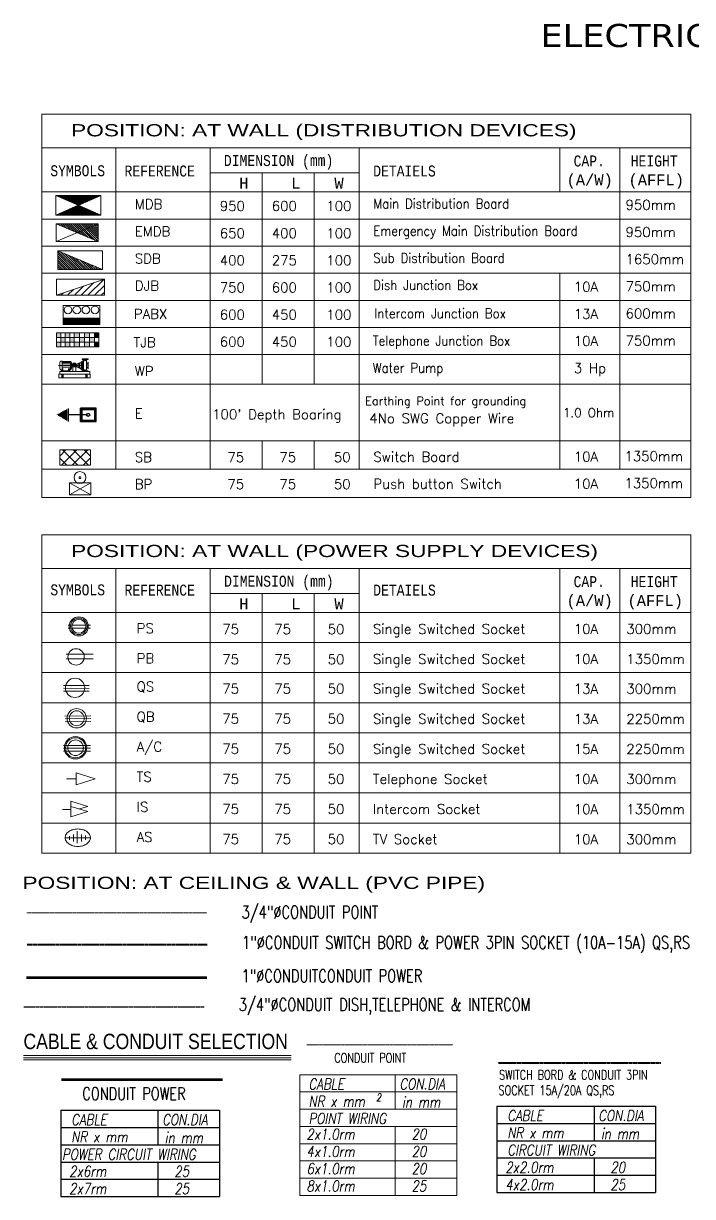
# Model space of a CAD drawing. Header units: inches. Extents: x 12301 to 12887, y -2511 to -2118.
# Drawn here: x 12300.8 to 12516.5, y -2510.6 to -2132.3 of the extents above; entities that cross this region are included whole.
import ezdxf

# ---------------------------------------------------------------- set-up
doc = ezdxf.new("R2010")
doc.units = ezdxf.units.IN
doc.header["$LTSCALE"] = 15
doc.header["$MEASUREMENT"] = 0
for name, pattern in [('BORDER', [1.75, 0.5, -0.25, 0.5, -0.25, 0, -0.25]), ('CENTER', [2, 1.25, -0.25, 0.25, -0.25]), ('CENTER2', [1.125, 0.75, -0.125, 0.125, -0.125]), ('HIDDEN', [0.375, 0.25, -0.125])]:
    doc.linetypes.add(name, pattern=pattern)
doc.layers.get('0').update_dxf_attribs({"lineweight": 13})
for name, color, linetype, lineweight in [('AN-TEXT-LEVEL', 252, 'Continuous', 18), ('CONDUIT', 10, 'HIDDEN', 18), ('E-AC-Socket-15A', 52, 'Continuous', 18), ('E-BP-Bell-Push', 190, 'Continuous', 18), ('E-CKT', 7, 'Continuous', 9), ('E-Con-Point', 204, 'HIDDEN', 20), ('E-Conduit-Power', 150, 'Continuous', 53), ('E-Conduit-QS RS SB', 6, 'CENTER2', 40), ('E-DJB Steel Box', 122, 'Continuous', 18), ('E-fixtur', 2, 'Continuous', 18), ('E-IS-Intercome-Socket', 201, 'Continuous', 18), ('E-Legend', 7, 'Continuous', 20), ('E-MDB', 1, 'Continuous', 15), ('E-PS-Socket-5A', 32, 'Continuous', 18), ('E-QB-Socket-20A', 40, 'Continuous', 18), ('E-QS-Socket-15A', 30, 'Continuous', 18), ('E-SB-Switch-Board', 5, 'Continuous', 18), ('E-Sub-Distrubtion board', 242, 'Continuous', 18), ('E-Tel Dish IC-Conduit', 11, 'BORDER', 30), ('E-Telephone-Socket', 11, 'Continuous', 18), ('E-TJB Steel Box', 14, 'Continuous', 18), ('E-Tv-Socket', 13, 'Continuous', 18), ('E. FITTING3', 56, 'Continuous', 18), ('ELEC-FITTING', 118, 'Continuous', 20)]:
    doc.layers.add(name, color=color, linetype=linetype, lineweight=lineweight)
doc.layers.add('TEXT', color=5, linetype='Continuous')
doc.styles.add('DIM', font='arial.ttf', dxfattribs={"width": 0.8, "height": 5})
doc.styles.add('SIMPLEX', font='simplex.shx', dxfattribs={"width": 0.7})
doc.styles.add('TAHUMA', font='tahoma.ttf')
doc.styles.add('TAVE1', font='ROMANS.shx', dxfattribs={"width": 0.75})
doc.styles.add('TEX', font='monotxt.shx', dxfattribs={"height": 12})
doc.styles.add('TIMES', font='ARIALN.TTF')

# ---------------------------------------------------------------- blocks, each defined once
blk = doc.blocks.new('*X26')
at = {"color": 0}
for p, q in [((10767.22, 16968.55), (10776.15, 16977.47)), ((10768.99, 16968.55), (10779.18, 16978.74)), ((10770.76, 16968.55), (10782.22, 16980.01)), ((10772.53, 16968.55), (10785.26, 16981.29)), ((10774.29, 16968.55), (10788.3, 16982.56)), ((10776.06, 16968.55), (10790.67, 16983.16)), ((10777.83, 16968.55), (10790.67, 16981.39)), ((10779.6, 16968.55), (10790.67, 16979.63)), ((10781.36, 16968.55), (10790.67, 16977.86)), ((10754.85, 16968.55), (10754.87, 16968.57)), ((10756.62, 16968.55), (10757.91, 16969.84)), ((10758.38, 16968.55), (10760.95, 16971.12)), ((10760.15, 16968.55), (10763.99, 16972.39)), ((10761.92, 16968.55), (10767.03, 16973.66)), ((10763.69, 16968.55), (10770.07, 16974.93)), ((10765.46, 16968.55), (10773.11, 16976.2)), ((10783.13, 16968.55), (10790.67, 16976.09)), ((10784.9, 16968.55), (10790.67, 16974.32)), ((10786.67, 16968.55), (10790.67, 16972.55)), ((10788.44, 16968.55), (10790.67, 16970.79)), ((10790.2, 16968.55), (10790.67, 16969.02))]:
    blk.add_line(p, q, dxfattribs=at)
blk = doc.blocks.new('SDB')
for p, q in [((0, -7.5), (17.93, 0)), ((0, -7.5), (0, 0)), ((0, 0), (17.93, 0)), ((17.93, 0), (17.93, -7.5)), ((0, -7.5), (17.93, -7.5))]:
    blk.add_line(p, q)
at = {"xscale": 0.5, "yscale": 0.5, "zscale": 0.5}
blk.add_blockref('*X26', (-5377.41, -8491.77), dxfattribs=at)
blk = doc.blocks.new('SW')
h = blk.add_hatch()
h.set_pattern_fill('ANSI37', color=256, scale=24, style=0)
h.set_pattern_definition([(45, (-59.5238, -1151.0284), (-2.12132, 2.12132), []), (135, (-59.5238, -1151.0284), (-2.12132, -2.12132), [])])
h.paths.add_polyline_path([(-24, -15.52), (-12, -15.52), (-12, -21.52), (-24, -21.52)])
for p, q in [((-24, -15.52), (-12, -15.52)), ((-24, -15.52), (-24, -21.52)), ((-12, -15.52), (-12, -21.52)), ((-24, -21.52), (-12, -21.52))]:
    blk.add_line(p, q)
blk = doc.blocks.new('A$C4DCB0E22')
at = {"layer": 'E-SB-Switch-Board', "xscale": 1.5, "yscale": 1.5, "zscale": 1.5, "rotation": 90.05046403147966}
blk.add_blockref('SW', (-23.29, 35.98), dxfattribs=at)
blk = doc.blocks.new('P')
h = blk.add_hatch()
h.set_pattern_fill('ANSI31', color=256, style=0)
h.set_pattern_definition([(45, (5262.17775, 6617.84506), (-0.0883883476, 0.0883883476), [])])
h.paths.add_polyline_path([(-3.05, -22.93), (9.68, -17.33), (-15.78, -17.33)])
h = blk.add_hatch()
h.set_pattern_fill('ANSI31', color=256, style=0)
h.set_pattern_definition([(315, (5262.17775, -6663.70471), (-0.0883883476, -0.0883883476), [])])
h.paths.add_polyline_path([(-3.05, -22.93), (9.68, -28.53), (-15.78, -28.53)])
for p, q in [((-3.05, -22.93), (-15.78, -17.33)), ((-15.78, -17.33), (9.68, -17.33)), ((-15.78, -28.53), (-15.78, -17.33)), ((-3.05, -22.93), (9.68, -17.33)), ((9.68, -17.33), (9.68, -28.53)), ((-15.78, -28.53), (-3.05, -22.93)), ((-3.05, -22.93), (9.68, -28.53)), ((9.68, -28.53), (-15.78, -28.53))]:
    blk.add_line(p, q)
blk = doc.blocks.new('*X50')
at = {"color": 0}
for p, q in [((10774.3, 16968.5), (10788.3, 16982.6)), ((10776.1, 16968.5), (10790.7, 16983.2)), ((10777.8, 16968.5), (10790.7, 16981.4)), ((10760.2, 16968.5), (10764, 16972.4)), ((10761.9, 16968.5), (10767, 16973.7)), ((10763.7, 16968.5), (10770.1, 16974.9)), ((10765.5, 16968.5), (10773.1, 16976.2)), ((10767.2, 16968.5), (10776.1, 16977.5)), ((10769, 16968.5), (10779.2, 16978.7)), ((10770.8, 16968.5), (10782.2, 16980)), ((10772.5, 16968.5), (10785.3, 16981.3)), ((10779.6, 16968.5), (10790.7, 16979.6)), ((10781.4, 16968.5), (10790.7, 16977.9)), ((10783.1, 16968.5), (10790.7, 16976.1)), ((10784.9, 16968.5), (10790.7, 16974.3)), ((10786.7, 16968.5), (10790.7, 16972.6)), ((10754.8, 16968.5), (10754.9, 16968.6)), ((10756.6, 16968.5), (10757.9, 16969.8)), ((10758.4, 16968.5), (10761, 16971.1)), ((10788.4, 16968.5), (10790.7, 16970.8)), ((10790.2, 16968.5), (10790.7, 16969))]:
    blk.add_line(p, q, dxfattribs=at)
blk = doc.blocks.new('A$C46D62743')
for p, q in [((17, 65), (316, 368)), ((57, 25), (356, 328))]:
    blk.add_line(p, q)
for radius in [183, 158, 133]:
    blk.add_circle((183, 183), radius)
blk = doc.blocks.new('3PIN15A')
for p, q in [((-7.54, -5.07), (6.43, 8.9)), ((-6.06, -6.56), (7.92, 7.41)), ((-4.57, -8.05), (9.41, 5.92))]:
    blk.add_line(p, q)
blk.add_circle((0, 0), 7.37)
blk = doc.blocks.new('A$C44EE3311')
for p, q in [((20, 94), (439, 513)), ((64, 49), (484, 468)), ((109, 5), (529, 424))]:
    blk.add_line(p, q)
for radius in [246, 221, 171]:
    blk.add_circle((246, 246), radius)
blk = doc.blocks.new('A$C12B00F2E')
for p, q in [((660, 136), (223, 271)), ((223, 0), (223, 271)), ((0, 136), (223, 136)), ((660, 136), (223, 0))]:
    blk.add_line(p, q)
blk = doc.blocks.new('E-TV')
at = {"layer": 'E-Tv-Socket'}
for p, q in [((-26.5, 13), (-0.8, 13)), ((-22, 15.2), (-22, 11.3)), ((-18.1, 16.9), (-18.1, 9.6)), ((-14.2, 18.5), (-14.2, 6.3)), ((-9.7, 16.9), (-9.7, 9.6)), ((-5.8, 15.2), (-5.8, 10.7))]:
    blk.add_line(p, q, dxfattribs=at)
for centre, radius, start, end in [((-20.2, 13), 6.31, 149.2053, 180), ((-20.2, 13), 6.31, 180, 210.7947), ((-17, 11.1), 9.96, 124.7991, 149.2053), ((-15, 8.1), 13.6, 106.0599, 124.7991), ((-13.6, 3.5), 18.4, 90, 106.0599), ((-13.6, 3.5), 18.4, 73.9401, 90), ((-12.3, 8.1), 13.6, 55.2009, 73.9401), ((-10.2, 11.1), 9.96, 30.7947, 55.2009), ((-7.1, 13), 6.31, 0, 30.7947), ((-7.1, 13), 6.31, 329.2053, 0), ((-17, 14.8), 9.96, 210.7947, 235.2009), ((-15, 17.8), 13.6, 235.2009, 253.9401), ((-13.6, 22.5), 18.4, 253.9401, 270), ((-13.6, 22.5), 18.4, 270, 286.0599), ((-12.3, 17.8), 13.6, 286.0599, 304.7991), ((-10.2, 14.8), 9.96, 304.7991, 329.2053)]:
    blk.add_arc(centre, radius, start, end, dxfattribs=at)
blk = doc.blocks.new('A$C35A322F8')
for p, q in [((660, 271), (223, 407)), ((223, 0), (223, 407)), ((0, 213), (223, 213)), ((660, 271), (223, 136)), ((660, 136), (223, 0)), ((660, 136), (442, 203))]:
    blk.add_line(p, q)
blk = doc.blocks.new('motor')
at = {"layer": 'ELEC-FITTING', "linetype": 'Continuous', "ltscale": 30}
for p, q in [((25.1, 12.3), (-0.1, 12.3)), ((1.1, 9.5), (1.1, 15.1)), ((3.6, 16.8), (2.2, 16.8)), ((3.6, 7.8), (3.6, 16.8)), ((12, 16.5), (3.6, 16.5)), ((12, 16.3), (3.6, 16.3)), ((12, 15.5), (3.6, 15.5)), ((12, 14), (3.6, 14)), ((12, 8.1), (12, 16.5)), ((13, 9.7), (13, 14.9)), ((13.4, 13.5), (13, 13.5)), ((13.2, 13.1), (13.4, 13.1)), ((14.4, 12.7), (13.2, 12.7)), ((14.1, 14.6), (14.1, 6.2)), ((17.2, 14.6), (14.1, 14.6)), ((17.2, 14.4), (14.1, 14.4)), ((17.2, 13.6), (14.1, 13.6)), ((14.7, 13.1), (14.4, 13.1)), ((14.4, 11.5), (14.4, 13.1)), ((16.5, 13.5), (14.7, 13.5)), ((14.7, 11.1), (14.7, 13.5)), ((15.3, 11.1), (15.3, 13.5)), ((16, 11.1), (16, 13.5)), ((16.5, 11.1), (16.5, 13.5)), ((16.9, 13.1), (16.5, 13.1)), ((16.9, 11.5), (16.9, 13.1)), ((18, 12.7), (16.9, 12.7)), ((17.2, 14.6), (17.2, 6.2)), ((18.4, 13.5), (18, 13.5)), ((18, 11), (18, 13.5)), ((23.7, 16.4), (20.8, 14.7)), ((22.9, 15), (21.4, 14.7)), ((29.7, 19), (23.6, 19)), ((23.6, 18.4), (23.6, 19)), ((29.7, 18.4), (23.6, 18.4)), ((25.1, 16.4), (24.3, 16.4)), ((24.5, 18.1), (24.5, 18.4)), ((28.8, 18.1), (24.5, 18.1)), ((25.1, 6.8), (25.1, 18.1)), ((28.2, 6.8), (28.2, 18.1)), ((29.3, 14.1), (28.2, 14.1)), ((28.8, 18.1), (28.8, 18.4)), ((29.3, 8.9), (29.3, 15.7)), ((29.9, 15.7), (29.3, 15.7)), ((29.7, 19), (29.7, 18.4)), ((29.9, 8.9), (29.9, 15.7)), ((0, 0), (0, 3.7)), ((31.6, 3.7), (0, 3.7)), ((31.6, 0), (0, 0)), ((1.2, 3.7), (1.2, 6.2)), ((31.3, 6.2), (1.2, 6.2)), ((3.6, 7.8), (2.2, 7.8)), ((4.9, 3.1), (2.5, 3.1)), ((4.7, 3.1), (2.7, 2.7)), ((4.7, 2.7), (2.7, 2.3)), ((4.7, 2.7), (2.7, 2.7)), ((4.7, 2.3), (2.7, 1.9)), ((4.7, 2.3), (2.7, 2.3)), ((4.7, 1.9), (2.7, 1.5)), ((4.7, 1.9), (2.7, 1.9)), ((4.7, 1.5), (2.7, 1.2)), ((4.7, 1.5), (2.7, 1.5)), ((4.7, 1.2), (2.7, 0.8)), ((4.7, 1.2), (2.7, 1.2)), ((4.7, 0.8), (2.7, 0.4)), ((4.7, 0.8), (2.7, 0.8)), ((4.7, 0.4), (2.7, 0)), ((4.7, 0.4), (2.7, 0.4)), ((2.8, 6.2), (2.8, 6.9)), ((11.2, 6.9), (2.8, 6.9)), ((3.1, 1.8), (3.1, 1.8)), ((12, 10.6), (3.6, 10.6)), ((4, 9.1), (3.6, 9.1)), ((4, 8.3), (3.6, 8.3)), ((4, 8.1), (3.6, 8.1)), ((4, 9.4), (4, 6.9)), ((9.9, 9.4), (9.9, 6.9)), ((12, 9.1), (9.9, 9.1)), ((12, 8.3), (9.9, 8.3)), ((12, 8.1), (9.9, 8.1)), ((11.2, 6.2), (11.2, 6.9)), ((13.4, 11.1), (13, 11.1)), ((14.4, 11.9), (13.2, 11.9)), ((13.2, 11.5), (13.4, 11.5)), ((14.7, 11.5), (14.4, 11.5)), ((16.5, 11.1), (14.7, 11.1)), ((16.9, 11.5), (16.5, 11.5)), ((18, 11.9), (16.9, 11.9)), ((18.4, 11), (18, 11)), ((23.7, 8.1), (20.8, 9.9)), ((22.9, 9.6), (21.4, 9.9)), ((30.1, 6.8), (23, 6.8)), ((23, 6.8), (23, 6.2)), ((24.2, 6.8), (25.1, 7.7)), ((25.1, 8.1), (24.3, 8.1)), ((28.2, 7.7), (25.1, 7.7)), ((26.7, 7.2), (26.7, 7.7)), ((26.7, 3.1), (26.7, 3.7)), ((26.7, 3.7), (29.2, 3.7)), ((29.2, 3.1), (26.7, 3.1)), ((28.9, 3.1), (27, 2.7)), ((28.9, 2.7), (27, 2.7)), ((28.9, 2.7), (27, 2.3)), ((28.9, 2.3), (27, 2.3)), ((28.9, 2.3), (27, 1.9)), ((28.9, 1.9), (27, 1.9)), ((28.9, 1.9), (27, 1.5)), ((28.9, 1.5), (27, 1.5)), ((28.9, 1.5), (27, 1.2)), ((28.9, 1.2), (27, 1.2)), ((28.9, 1.2), (27, 0.8)), ((28.9, 0.8), (27, 0.8)), ((28.9, 0.8), (27, 0.4)), ((28.9, 0.4), (27, 0.4)), ((28.9, 0.4), (27, 0)), ((27.3, 1.8), (27.3, 1.8)), ((29.3, 10.5), (28.2, 10.5)), ((29.1, 6.8), (28.2, 7.7)), ((29.2, 3.7), (29.2, 3.1)), ((29.9, 8.9), (29.3, 8.9)), ((30.1, 6.2), (30.1, 6.8)), ((31.3, 3.7), (31.3, 6.2)), ((31.6, 0), (31.6, 3.7))]:
    blk.add_line(p, q, dxfattribs=at)
for points in [[(13.2, 11.5), (13.2, 13.1)], [(13.4, 11.1), (13.4, 13.5)], [(21.4, 9.9), (21.4, 14.7)], [(22.9, 9.6), (22.9, 15)], [(2.5, 3.1), (2.5, 3.7), (4.9, 3.7), (4.9, 3.1)]]:
    blk.add_lwpolyline(points, dxfattribs=at)
for points in [[(18.4, 11), (18.4, 13.5, -0.414214), (18.5, 13.6), (20.2, 14.7), (20.2, 9.9), (18.5, 10.9, -0.414214)], [(20.8, 9.8), (20.8, 14.8, 0.414214), (20.7, 14.9), (20.5, 14.9), (20.5, 9.7), (20.7, 9.7, 0.414214)], [(23.7, 8.1), (23.7, 16.5, -0.414214), (23.8, 16.6), (23.9, 16.6), (23.9, 7.9), (23.8, 7.9, -0.414214)], [(24.3, 7.8), (24.3, 16.7, 0.414214), (24.1, 16.8), (24, 16.8, 0.414214), (23.9, 16.7), (23.9, 7.8, 0.414214), (24, 7.7), (24.1, 7.7, 0.414214)]]:
    blk.add_lwpolyline(points, format="xyb", close=True, dxfattribs=at)
for centre, radius, start, end in [((2.9, 15.1), 1.78, 114.5294, 180), ((11.2, 14.9), 1.78, 0, 65.4071), ((26.7, 15.1), 2.22, 46.174, 133.826), ((2.9, 9.5), 1.78, 180, 245.4706), ((11.2, 9.7), 1.78, 294.5929, 0), ((26.7, 9.9), 2.22, 226.174, 313.826)]:
    blk.add_arc(centre, radius, start, end, dxfattribs=at)
blk = doc.blocks.new('A$C19202BDE')
for p, q in [((0, 89), (419, 509)), ((45, 45), (464, 464)), ((89, 0), (509, 419))]:
    blk.add_line(p, q)
for radius in [221, 171]:
    blk.add_circle((226, 242), radius)

msp = doc.modelspace()

# ---------------------------------------------------------------- hatches: boundary and pattern name
at = {"layer": 'CONDUIT', "linetype": 'ByBlock', "lineweight": 25}
h = msp.add_hatch(dxfattribs=at)
h.set_pattern_fill('BRICK', color=256, scale=0.4225, angle=-90, style=0)
h.set_pattern_definition([(270, (13140.05347, 1223.66912), (0.105625, -3e-17), []), (360, (13140.05347, 1223.66912), (8e-17, 0.21125), [0.105625, -0.105625]), (360, (13140.05347, 1223.5635), (8e-17, 0.21125), [-0.105625, 0.105625])])
h.paths.add_polyline_path([(12324.24, -2260.68), (12324.24, -2256.41), (12319.11, -2256.41), (12319.11, -2258.49), (12319.55, -2258.49), (12319.55, -2256.85), (12323.8, -2256.85), (12323.8, -2260.24), (12319.55, -2260.24), (12319.55, -2258.49), (12319.11, -2258.49), (12319.11, -2260.68)])
at = {"layer": 'E-TJB Steel Box'}
h = msp.add_hatch(color=256, dxfattribs=at)
h.paths.add_polyline_path([(12312.78, -2232.05), (12311.39, -2232.05), (12311.39, -2233.55), (12312.78, -2233.55)])
h.paths.add_polyline_path([(12315.68, -2232.05), (12314.26, -2232.05), (12314.26, -2233.56), (12315.68, -2233.56)])
h.paths.add_polyline_path([(12318.82, -2232.05), (12317.13, -2232.05), (12317.13, -2233.56), (12318.82, -2233.57)])
h.paths.add_polyline_path([(12322.09, -2232.05), (12320.46, -2232.05), (12320.46, -2233.57), (12322.09, -2233.57)])
h = msp.add_hatch(color=256, dxfattribs=at)
h.paths.add_polyline_path([(12312.78, -2235.06), (12311.39, -2235.06), (12311.39, -2236.63), (12312.78, -2236.63)])
h.paths.add_polyline_path([(12315.68, -2235.07), (12314.26, -2235.07), (12314.26, -2236.63), (12315.68, -2236.63)])
h.paths.add_polyline_path([(12318.82, -2235.08), (12317.13, -2235.07), (12317.13, -2236.63), (12318.82, -2236.63)])
h.paths.add_polyline_path([(12322.09, -2235.08), (12320.46, -2235.08), (12320.46, -2236.63), (12322.09, -2236.63)])
h = msp.add_hatch(color=256, dxfattribs=at)
h.paths.add_polyline_path([(12323.64, -2233.58), (12322.09, -2233.57), (12322.09, -2235.08), (12323.64, -2235.09)])
h.paths.add_polyline_path([(12320.46, -2233.57), (12318.82, -2233.57), (12318.82, -2235.08), (12320.46, -2235.08)])
h.paths.add_polyline_path([(12315.68, -2235.07), (12317.13, -2235.07), (12317.13, -2233.56), (12315.68, -2233.56)])
h.paths.add_polyline_path([(12312.78, -2235.06), (12314.26, -2235.07), (12314.26, -2233.56), (12312.78, -2233.55)])
h = msp.add_hatch(color=256, dxfattribs=at)
h.paths.add_polyline_path([(12323.64, -2233.58), (12325.03, -2233.58), (12325.03, -2232.05), (12323.64, -2232.05)])
h.paths.add_polyline_path([(12323.64, -2236.63), (12325.03, -2236.63), (12325.03, -2235.09), (12323.64, -2235.09)])

# ---------------------------------------------------------------- linework, layer by layer
at = {"layer": 'AN-TEXT-LEVEL'}
for p, q in [((12315.57, -2284.31), (12315.57, -2283.13)), ((12320.01, -2284.31), (12320.67, -2284.31))]:
    msp.add_line(p, q, dxfattribs=at)
at = {"layer": 'CONDUIT', "linetype": 'ByBlock', "lineweight": 25}
for p, q in [((12312.51, -2257.96), (12312.51, -2259.07)), ((12312.94, -2257.72), (12312.93, -2259.33)), ((12313.36, -2257.49), (12313.35, -2259.59)), ((12313.78, -2257.25), (12313.78, -2259.85)), ((12314.2, -2257.01), (12314.2, -2260.1)), ((12314.63, -2256.78), (12314.62, -2260.36)), ((12315.14, -2256.49), (12315.14, -2260.67)), ((12311.67, -2258.43), (12311.67, -2258.56)), ((12312.09, -2258.19), (12312.09, -2258.82)), ((12321.07, -2258.49), (12315.14, -2258.49))]:
    msp.add_line(p, q, dxfattribs=at)
for points in [[(12324.24, -2256.41), (12319.11, -2256.41), (12319.11, -2260.68), (12324.24, -2260.68)], [(12323.8, -2256.85), (12319.55, -2256.85), (12319.55, -2260.24), (12323.8, -2260.24)]]:
    msp.add_lwpolyline(points, close=True, dxfattribs=at)
msp.add_circle((12321.63, -2258.52), 0.509, dxfattribs=at)
at = {"layer": 'E-BP-Bell-Push', "color": 200}
for p, q in [((12322.5, -2280.46), (12315.57, -2284.31)), ((12322.5, -2280.46), (12315.57, -2280.47)), ((12315.57, -2280.47), (12322.5, -2284.31)), ((12315.57, -2280.47), (12315.57, -2284.31)), ((12322.5, -2284.31), (12322.5, -2280.46)), ((12315.57, -2284.31), (12322.5, -2284.31))]:
    msp.add_line(p, q, dxfattribs=at)
msp.add_circle((12318.99, -2278.75), 1.92, dxfattribs=at)
for start, end in [(0.0177, 180.0177), (180.0177, 0.0177)]:
    msp.add_arc((12318.98, -2278.78), 0.288, start, end, dxfattribs=at)
at = {"layer": 'E-Con-Point', "ltscale": 0.005}
for p, q in [((12301.82, -2419.12), (12359.95, -2419.12)), ((12392.13, -2461.67), (12439.23, -2461.7))]:
    msp.add_line(p, q, dxfattribs=at)
at = {"layer": 'E-Con-Point', "linetype": 'ByBlock'}
for p, q in [((12389.86, -2471.28), (12440.47, -2471.28)), ((12389.86, -2471.28), (12389.86, -2510.22)), ((12420.63, -2471.28), (12420.63, -2482.41)), ((12440.47, -2471.28), (12440.47, -2510.22)), ((12389.86, -2476.84), (12440.47, -2476.84)), ((12389.86, -2482.41), (12440.47, -2482.41)), ((12389.86, -2487.97), (12440.47, -2487.97)), ((12420.63, -2487.97), (12420.63, -2510.22)), ((12389.86, -2493.53), (12440.47, -2493.53)), ((12389.86, -2499.1), (12440.47, -2499.1)), ((12389.86, -2504.66), (12440.47, -2504.66)), ((12389.86, -2510.22), (12440.47, -2510.22))]:
    msp.add_line(p, q, dxfattribs=at)
at = {"layer": 'E-Conduit-Power', "ltscale": 0.0001}
for p, q in [((12301.78, -2439.97), (12359.9, -2439.97)), ((12313.02, -2472.79), (12364.92, -2472.79))]:
    msp.add_line(p, q, dxfattribs=at)
at = {"layer": 'E-Conduit-Power', "linetype": 'ByBlock', "lineweight": -2}
for p, q in [((12312.77, -2482.75), (12363.98, -2482.75)), ((12312.77, -2482.75), (12312.77, -2510.57)), ((12344.14, -2482.75), (12344.14, -2493.88)), ((12363.98, -2482.75), (12363.98, -2499.44)), ((12312.77, -2488.31), (12363.98, -2488.31)), ((12312.77, -2493.88), (12363.98, -2493.88)), ((12312.77, -2499.44), (12363.98, -2499.44)), ((12344.14, -2499.44), (12344.14, -2510.57)), ((12363.98, -2499.44), (12363.98, -2510.57)), ((12312.77, -2505), (12363.98, -2505)), ((12312.77, -2510.57), (12363.98, -2510.57))]:
    msp.add_line(p, q, dxfattribs=at)
at = {"layer": 'E-Conduit-QS RS SB', "ltscale": 0.005}
for p, q in [((12301.94, -2429.31), (12360.07, -2429.31)), ((12453.78, -2467.41), (12506.33, -2467.41))]:
    msp.add_line(p, q, dxfattribs=at)
at = {"layer": 'E-Conduit-QS RS SB', "linetype": 'ByBlock', "lineweight": -2}
for p, q in [((12453.36, -2481.45), (12504.57, -2481.45)), ((12453.36, -2481.45), (12453.36, -2509.27)), ((12453.36, -2481.45), (12504.57, -2481.45)), ((12453.36, -2481.45), (12453.36, -2509.27)), ((12484.73, -2481.45), (12484.73, -2492.58)), ((12484.73, -2481.45), (12484.73, -2492.58)), ((12504.57, -2481.45), (12504.57, -2498.14)), ((12504.57, -2481.45), (12504.57, -2498.14)), ((12453.36, -2487.01), (12504.57, -2487.01)), ((12453.36, -2487.01), (12504.57, -2487.01)), ((12453.36, -2492.58), (12504.57, -2492.58)), ((12453.36, -2492.58), (12504.57, -2492.58)), ((12453.36, -2498.14), (12504.57, -2498.14)), ((12453.36, -2498.14), (12504.57, -2498.14)), ((12484.73, -2498.14), (12484.73, -2509.27)), ((12484.73, -2498.14), (12484.73, -2509.27)), ((12504.57, -2498.14), (12504.57, -2509.27)), ((12504.57, -2498.14), (12504.57, -2509.27)), ((12453.36, -2503.7), (12504.57, -2503.7)), ((12453.36, -2503.7), (12504.57, -2503.7)), ((12453.36, -2509.27), (12504.57, -2509.27)), ((12453.36, -2509.27), (12504.57, -2509.27))]:
    msp.add_line(p, q, dxfattribs=at)
at = {"layer": 'E-DJB Steel Box'}
for p, q in [((12311.42, -2214.8), (12311.43, -2220)), ((12326.87, -2214.8), (12311.42, -2214.8)), ((12311.43, -2220), (12326.87, -2214.8)), ((12323.38, -2215.97), (12319.36, -2219.99)), ((12326.65, -2214.87), (12321.53, -2219.99)), ((12326.87, -2219.99), (12326.87, -2214.8)), ((12311.43, -2220), (12326.87, -2219.99)), ((12313.58, -2219.27), (12312.85, -2220)), ((12316.85, -2218.17), (12315.02, -2220)), ((12320.11, -2217.07), (12317.19, -2220)), ((12326.87, -2216.82), (12323.7, -2219.99)), ((12326.87, -2218.99), (12325.87, -2219.99))]:
    msp.add_line(p, q, dxfattribs=at)
at = {"layer": 'E-fixtur', "color": 1}
for p, q in [((12306.74, -2161.62), (12515.97, -2161.62)), ((12306.74, -2161.62), (12306.74, -2285.14)), ((12515.97, -2285.14), (12515.97, -2161.62)), ((12306.74, -2285.14), (12515.97, -2285.14)), ((12306.74, -2297.26), (12306.74, -2399.85)), ((12306.74, -2297.26), (12515.97, -2297.26)), ((12515.97, -2399.85), (12515.97, -2297.26)), ((12306.74, -2399.85), (12515.97, -2399.85))]:
    msp.add_line(p, q, dxfattribs=at)
at = {"layer": 'E-fixtur', "color": 36}
for p, q in [((12306.74, -2172.49), (12515.97, -2172.49)), ((12330.58, -2276.02), (12330.58, -2172.49)), ((12360.98, -2276.02), (12360.98, -2172.49)), ((12409, -2276.02), (12409, -2172.49)), ((12473.71, -2186.6), (12473.71, -2172.49)), ((12493.03, -2276.02), (12493.03, -2172.49)), ((12360.98, -2180.5), (12409, -2180.5)), ((12377.74, -2180.5), (12377.74, -2248.64)), ((12394.5, -2180.5), (12394.5, -2248.64)), ((12306.74, -2186.6), (12515.97, -2186.6)), ((12306.74, -2195.4), (12515.97, -2195.4)), ((12306.74, -2204.14), (12515.97, -2204.14)), ((12306.74, -2212.89), (12515.97, -2212.89)), ((12473.71, -2276.02), (12473.71, -2212.89)), ((12306.74, -2221.64), (12515.97, -2221.64)), ((12306.74, -2230.38), (12515.97, -2230.38)), ((12306.74, -2239.13), (12515.97, -2239.13)), ((12306.74, -2248.64), (12515.97, -2248.64)), ((12306.74, -2266.89), (12515.97, -2266.89)), ((12377.74, -2266.89), (12377.74, -2276.02)), ((12394.5, -2267.08), (12394.5, -2276.02)), ((12306.74, -2276.02), (12515.97, -2276.02)), ((12306.74, -2308.12), (12515.97, -2308.12)), ((12330.58, -2399.85), (12330.58, -2308.12)), ((12360.98, -2399.85), (12360.98, -2308.12)), ((12409, -2399.85), (12409, -2308.12)), ((12473.71, -2399.85), (12473.71, -2308.12)), ((12493.03, -2399.85), (12493.03, -2308.12)), ((12360.98, -2316.13), (12409, -2316.13)), ((12377.74, -2316.13), (12377.74, -2399.85)), ((12394.5, -2316.13), (12394.5, -2399.85)), ((12306.74, -2322.23), (12515.97, -2322.23)), ((12306.74, -2331.94), (12515.97, -2331.94)), ((12306.74, -2341.64), (12515.97, -2341.64)), ((12306.74, -2351.34), (12515.97, -2351.34)), ((12306.74, -2361.04), (12515.97, -2361.04)), ((12306.74, -2370.75), (12515.97, -2370.75)), ((12306.74, -2380.45), (12515.97, -2380.45)), ((12306.74, -2390.15), (12515.97, -2390.15))]:
    msp.add_line(p, q, dxfattribs=at)
at = {"layer": 'E-Legend', "color": 3, "ltscale": 2}
for p, q in [((12300.77, -2465.11), (12387.04, -2465.11)), ((12300.77, -2465.81), (12387.04, -2465.81)), ((12300.77, -2466.51), (12387.04, -2466.51))]:
    msp.add_line(p, q, dxfattribs=at)
at = {"layer": 'E-SB-Switch-Board'}
for p, q in [((12314.53, -2335.71), (12323.25, -2335.71)), ((12314.54, -2337.22), (12323.25, -2337.23))]:
    msp.add_line(p, q, dxfattribs=at)
at = {"layer": 'E-SB-Switch-Board', "extrusion": (0, 0, -1)}
msp.add_ellipse((12317.74, -2336.58), major_axis=(-1.87, -1.87), ratio=1, start_param=3.13784, end_param=9.421025, dxfattribs=at)
at = {"layer": 'E-Sub-Distrubtion board', "color": 3}
for p, q in [((12311.31, -2196.99), (12324.82, -2202.64)), ((12311.31, -2196.99), (12311.31, -2202.64)), ((12311.31, -2196.99), (12324.82, -2196.99)), ((12311.31, -2202.64), (12324.82, -2196.99)), ((12324.82, -2196.99), (12324.82, -2202.64)), ((12311.31, -2202.64), (12324.82, -2202.64))]:
    msp.add_line(p, q, dxfattribs=at)
at = {"layer": 'E-Tel Dish IC-Conduit', "ltscale": 0.002}
msp.add_line((12300.89, -2449.41), (12359.01, -2449.41), dxfattribs=at)
at = {"layer": 'E-TJB Steel Box'}
for p, q in [((12311.39, -2232.05), (12311.39, -2236.63)), ((12325.03, -2232.05), (12311.39, -2232.05)), ((12311.39, -2233.55), (12325.03, -2233.58)), ((12311.39, -2235.06), (12325.03, -2235.09)), ((12312.78, -2232.05), (12312.78, -2236.63)), ((12314.26, -2232.05), (12314.26, -2236.63)), ((12315.68, -2232.05), (12315.68, -2236.69)), ((12317.13, -2232.05), (12317.13, -2236.66)), ((12318.82, -2232.05), (12318.82, -2236.63)), ((12320.46, -2232.05), (12320.46, -2236.66)), ((12322.09, -2232.05), (12322.09, -2236.66)), ((12323.64, -2232.05), (12323.64, -2236.63)), ((12325.03, -2236.63), (12325.03, -2232.05)), ((12311.39, -2236.63), (12325.03, -2236.63))]:
    msp.add_line(p, q, dxfattribs=at)
at = {"layer": 'E. FITTING3', "ltscale": 0.5}
for p, q in [((12325.43, -2227.33), (12313.52, -2227.33)), ((12325.43, -2227.58), (12313.52, -2227.58)), ((12325.43, -2227.81), (12313.52, -2227.81)), ((12325.43, -2228.07), (12313.52, -2228.07)), ((12325.43, -2228.27), (12313.52, -2228.27)), ((12325.43, -2228.53), (12313.52, -2228.53)), ((12325.43, -2228.78), (12313.52, -2228.78)), ((12325.43, -2229.08), (12313.52, -2229.08))]:
    msp.add_line(p, q, dxfattribs=at)
msp.add_lwpolyline([(12325.43, -2223.29), (12325.43, -2229.37), (12313.52, -2229.37), (12313.52, -2223.29)], close=True, dxfattribs=at)
for centre in [(12315.13, -2224.7), (12317.98, -2224.7), (12320.89, -2224.7), (12323.84, -2224.7)]:
    msp.add_circle(centre, 1.24, dxfattribs=at)

# ---------------------------------------------------------------- block references
at = {"layer": 'E-AC-Socket-15A', "xscale": 0.01466945520605271, "yscale": 0.01466945522224705, "zscale": 0.0146694552196272, "rotation": 314.9156490890725}
msp.add_blockref('A$C44EE3311', (12312.47, -2365.86), dxfattribs=at)
at = {"layer": 'E-IS-Intercome-Socket', "xscale": -0.0123826809322054, "yscale": 0.0123826809331149, "zscale": 0.01238268093767518, "rotation": 180}
msp.add_blockref('A$C35A322F8', (12313.32, -2383.1), dxfattribs=at)
at = {"layer": 'E-MDB', "xscale": 0.5697957520278578, "yscale": 0.5697957520342243, "zscale": 0.5697957520278578}
msp.add_blockref('P', (12320.17, -2177.91), dxfattribs=at)
at = {"layer": 'E-PS-Socket-5A', "xscale": -0.01682646401693972, "yscale": 0.01682646401513921, "zscale": 0.01682646401458231, "rotation": 225.384965370892}
msp.add_blockref('A$C46D62743', (12314.25, -2326.77), dxfattribs=at)
at = {"layer": 'E-QB-Socket-20A', "xscale": 0.01409561214391467, "yscale": 0.01409561217587907, "zscale": 0.01409561217528873, "rotation": 315.6897401540111}
msp.add_blockref('A$C19202BDE', (12313.27, -2356.59), dxfattribs=at)
at = {"layer": 'E-QS-Socket-15A', "xscale": 0.4220898829478396, "yscale": 0.422089882945329, "zscale": 0.4220898829428227, "rotation": 314.7849704464856}
msp.add_blockref('3PIN15A', (12317.4, -2346.56), dxfattribs=at)
at = {"layer": 'E-SB-Switch-Board', "xscale": -0.5506447733314417, "yscale": 0.5506447733314417, "zscale": 0.5506447733282025, "rotation": 90}
msp.add_blockref('A$C4DCB0E22', (12322.4, -2269.83), dxfattribs=at)
at = {"layer": 'E-Sub-Distrubtion board', "color": 3, "xscale": -0.3768515974536502, "yscale": 0.3768515974570619, "zscale": 0.3768515974565281, "rotation": 179.9983769500013}
msp.add_blockref('*X50', (8258.52, 4197.75), dxfattribs=at)
at = {"layer": 'E-Sub-Distrubtion board', "xscale": -0.7984329450082441, "yscale": 0.7984329450064251, "zscale": 0.7984329450061678}
msp.add_blockref('SDB', (12326.2, -2205.67), dxfattribs=at)
at = {"layer": 'E-Telephone-Socket', "xscale": -0.01413749999483116, "yscale": 0.01413750000028813, "zscale": 0.0141375, "rotation": 180}
msp.add_blockref('A$C12B00F2E', (12314.6, -2373.95), dxfattribs=at)
at = {"layer": 'E-Tv-Socket', "xscale": -0.3167716584684968, "yscale": 0.3167716584684968, "zscale": 0.3167716584659913, "rotation": 180}
msp.add_blockref('E-TV', (12322.6, -2390.76), dxfattribs=at)
at = {"layer": 'TEXT', "ltscale": 2, "xscale": 0.3188147672954074, "yscale": 0.3188147672954074, "zscale": 0.3188147672954074}
msp.add_blockref('motor', (12312.15, -2246.57), dxfattribs=at)

# ---------------------------------------------------------------- texts
at = {"layer": 'E-CKT', "color": 5, "style": 'TAHUMA', "width": 1.286268}
msp.add_text('ELECTRICAL, TELEPHONE & TV SYSTEM', height=7.4621, dxfattribs=at).set_placement((12467.46, -2139.95))
at = {"layer": 'E-Con-Point', "style": 'TAVE1', "width": 0.75}
for s, height, p in [('3/4"%%CCONDUIT POINT', 4.0921, (12371.08, -2420.92)), ('CONDUIT POINT', 3.0462, (12400.99, -2467.34))]:
    msp.add_text(s, height=height, dxfattribs=at).set_placement(p)
at = {"layer": 'E-Con-Point', "linetype": 'ByBlock', "style": 'TAVE1', "oblique": 10, "width": 0.8}
for s, height, p in [('CABLE', 3.493, (12392.67, -2476.04)), ('CON.DIA', 3.493, (12421.99, -2476.04)), ('NR x mm', 3.493, (12392.67, -2481.61)), ('2', 2.43, (12414.45, -2479.82)), ('in mm ', 3.493, (12422.84, -2481.86)), ('POINT WIRING', 3.4931, (12392.67, -2487.17)), ('2x1.0rm', 3.493, (12392.02, -2492.22)), ('20', 3.493, (12425.89, -2492.22)), ('4x1.0rm', 3.493, (12392.02, -2497.79)), ('20', 3.493, (12425.89, -2497.79)), ('6x1.0rm', 3.493, (12392.02, -2503.35)), ('20', 3.493, (12425.89, -2503.35)), ('8x1.0rm', 3.493, (12392.02, -2508.91)), ('25', 3.493, (12425.89, -2508.91))]:
    msp.add_text(s, height=height, dxfattribs=at).set_placement(p)
at = {"layer": 'E-Conduit-Power', "linetype": 'CENTER', "lineweight": -2, "style": 'TAVE1', "width": 0.75}
for s, height, p in [('1"%%CCONDUITCONDUIT POWER', 4.0921, (12371.08, -2441.47)), ('CONDUIT POWER', 4.0616, (12319.74, -2479.44))]:
    msp.add_text(s, height=height, dxfattribs=at).set_placement(p)
at = {"layer": 'E-Conduit-Power', "linetype": 'ByBlock', "lineweight": -2, "style": 'TAVE1', "oblique": 10, "width": 0.8}
for s, height, p in [('CABLE', 3.493, (12316.17, -2487.52)), ('CON.DIA', 3.493, (12345.5, -2487.52)), ('NR x mm', 3.493, (12316.17, -2493.08)), ('in mm ', 3.493, (12346.34, -2493.33)), ('POWER CIRCUIT WIRING', 3.4931, (12313.19, -2498.7)), ('2x6rm', 3.493, (12315.52, -2504.21)), ('25', 3.493, (12349.4, -2504.21)), ('2x7rm', 3.493, (12315.52, -2509.78)), ('25', 3.493, (12349.4, -2509.78))]:
    msp.add_text(s, height=height, dxfattribs=at).set_placement(p)
at = {"layer": 'E-Conduit-QS RS SB', "lineweight": 18, "style": 'TAVE1', "width": 0.75}
msp.add_text('1"%%CCONDUIT SWITCH BORD & POWER 3PIN SOCKET (10A-15A) QS,RS', height=4.0921, dxfattribs=at).set_placement((12371.24, -2430.71))
at = {"layer": 'E-Conduit-QS RS SB', "lineweight": -2, "style": 'TAVE1', "width": 0.75}
for s, p in [('SWITCH BORD & CONDUIT 3PIN ', (12454.12, -2472.83)), ('SOCKET 15A/20A QS,RS', (12453.91, -2477.85))]:
    msp.add_text(s, height=3.0462, dxfattribs=at).set_placement(p)
at = {"layer": 'E-Conduit-QS RS SB', "linetype": 'ByBlock', "lineweight": -2, "style": 'TAVE1', "oblique": 10, "width": 0.8}
for s, height, p in [('CABLE', 3.493, (12456.77, -2486.21)), ('CABLE', 3.493, (12456.77, -2486.21)), ('CON.DIA', 3.493, (12486.09, -2486.21)), ('CON.DIA', 3.493, (12486.09, -2486.21)), ('NR x mm', 3.493, (12456.77, -2491.78)), ('NR x mm', 3.493, (12456.77, -2491.78)), ('in mm ', 3.493, (12486.94, -2492.03)), ('in mm ', 3.493, (12486.94, -2492.03)), ('CIRCUIT WIRING', 3.4931, (12456.77, -2497.34)), ('CIRCUIT WIRING', 3.4931, (12456.77, -2497.34)), ('2x2.0rm', 3.493, (12456.12, -2502.91)), ('20', 3.493, (12489.99, -2502.91)), ('20', 3.493, (12489.99, -2502.91)), ('4x2.0rm', 3.493, (12456.12, -2508.47)), ('25', 3.493, (12489.99, -2508.47)), ('25', 3.493, (12489.99, -2508.47))]:
    msp.add_text(s, height=height, dxfattribs=at).set_placement(p)
at = {"layer": 'E-fixtur', "color": 7}
for s, height, style, width, p in [('POSITION: AT WALL (DISTRIBUTION DEVICES)', 3.9361, 'DIM', 1.330194, (12316.12, -2168.75)), ('Main Distribution Board', 3.1489, 'SIMPLEX', 0.881614, (12413.57, -2192)), ('Emergency Main Distribution Board', 3.1489, 'SIMPLEX', 0.881614, (12413.57, -2200.79)), ('Sub Distribution Board', 3.1489, 'SIMPLEX', 0.881614, (12413.57, -2209.54)), ('Dish Junction Box', 3.1489, 'SIMPLEX', 0.881614, (12413.57, -2218.28)), ('Intercom Junction Box', 3.1489, 'SIMPLEX', 0.881614, (12413.94, -2227.38)), ('Telephone Junction Box', 3.1489, 'SIMPLEX', 0.881614, (12413.38, -2236.23)), ('Water Pump', 3.149, 'SIMPLEX', 0.881614, (12413.38, -2244.98)), ('POSITION: AT WALL (POWER SUPPLY DEVICES)', 3.9361, 'DIM', 1.330194, (12316.12, -2304.39)), ('POSITION: AT CEILING & WALL (PVC PIPE)', 3.9361, 'DIM', 1.330194, (12300.45, -2411.39))]:
    msp.add_text(s, height=height, dxfattribs=dict(at, style=style, width=width)).set_placement(p)
at = {"layer": 'E-fixtur', "color": 7, "ltscale": 10, "style": 'TEX'}
for s, height, width, p in [('DIMENSION (mm)', 3.5425, 0.822133, (12365.39, -2178.32)), ('SYMBOLS', 3.542, 0.822133, (12309.44, -2181.61)), ('REFERENCE', 3.542, 0.822133, (12333.36, -2181.69)), ('DETAIELS', 3.542, 0.822133, (12413.54, -2181.69)), ('CAP.', 3.542, 0.822133, (12478.14, -2178.46)), ('HEIGHT', 3.542, 0.822133, (12496.56, -2178.46)), ('H', 3.54, 0.972583, (12370.32, -2185.62)), ('L', 3.54, 0.972583, (12387.11, -2185.62)), ('W', 3.54, 0.972583, (12401.02, -2185.62)), ('(A/W)', 3.542, 0.972583, (12475.87, -2184.55)), ('(AFFL)', 3.542, 0.972583, (12495.84, -2184.55)), ('DIMENSION (mm)', 3.5425, 0.822133, (12365.46, -2313.96)), ('CAP.', 3.542, 0.822133, (12478.14, -2314.09)), ('HEIGHT', 3.542, 0.822133, (12496.56, -2314.09)), ('SYMBOLS', 3.542, 0.822133, (12309.44, -2316.74)), ('REFERENCE', 3.542, 0.822133, (12333.36, -2316.82)), ('DETAIELS', 3.542, 0.822133, (12413.54, -2316.82)), ('H', 3.54, 0.972583, (12370.32, -2321.26)), ('L', 3.54, 0.972583, (12387.11, -2321.26)), ('W', 3.54, 0.972583, (12401.02, -2321.26)), ('(A/W)', 3.542, 0.972583, (12475.87, -2320.18)), ('(AFFL)', 3.542, 0.972583, (12495.51, -2320.18))]:
    msp.add_text(s, height=height, dxfattribs=dict(at, width=width)).set_placement(p)
at = {"layer": 'E-fixtur', "color": 7, "style": 'SIMPLEX'}
for s, height, p in [('MDB', 3.149, (12336.67, -2192.18)), ('950', 3.149, (12364.06, -2192.77)), ('600', 3.149, (12380.82, -2192.77)), ('100', 3.149, (12398.41, -2192.77)), ('950mm', 3.149, (12494.89, -2192.39)), ('EMDB', 3.149, (12336.67, -2200.98)), ('650', 3.149, (12364.06, -2201.57)), ('400', 3.149, (12380.82, -2201.57)), ('100', 3.149, (12398.41, -2201.57)), ('950mm', 3.149, (12494.89, -2201.19)), ('SDB', 3.149, (12336.67, -2209.72)), ('400', 3.149, (12364.06, -2210.31)), ('275', 3.149, (12380.82, -2210.31)), ('100', 3.149, (12398.41, -2210.31)), ('1650mm', 3.149, (12494.89, -2209.93)), ('DJB', 3.149, (12336.67, -2218.47)), ('750', 3.149, (12364.06, -2219.06)), ('600', 3.149, (12380.82, -2219.06)), ('100', 3.149, (12398.41, -2219.06)), ('10A', 3.149, (12478.2, -2218.82)), ('750mm', 3.149, (12494.89, -2218.68)), ('PABX', 3.149, (12336.36, -2227.58)), ('600', 3.149, (12364.06, -2227.81)), ('450', 3.149, (12380.82, -2227.81)), ('100', 3.149, (12398.41, -2227.81)), ('13A', 3.149, (12478.2, -2227.57)), ('600mm', 3.149, (12494.89, -2227.43)), ('TJB', 3.149, (12336.25, -2236.7)), ('600', 3.149, (12364.06, -2236.55)), ('450', 3.149, (12380.82, -2236.55)), ('100', 3.149, (12398.41, -2236.55)), ('10A', 3.149, (12478.2, -2236.31)), ('750mm', 3.149, (12494.89, -2236.18)), ('3 Hp', 3.149, (12478.2, -2245.06)), ('WP', 3.149, (12336.67, -2246.01)), ('Earthing Point for grounding', 2.6765, (12410.93, -2255.4)), ('E', 3.15, (12336.68, -2259.68)), ("100' Depth Boaring", 3.1489, (12361.61, -2259.95)), ('4No SWG Copper Wire', 3.1489, (12412.29, -2261.23)), ('1.0 Ohm', 2.827, (12474.68, -2259.26)), ('SB', 3.149, (12336.67, -2273.76)), ('75', 3.149, (12366.52, -2273.78)), ('75', 3.149, (12383.28, -2273.78)), ('50', 3.149, (12400.86, -2273.78)), ('Switch Board', 3.1489, (12413.57, -2273.66)), ('10A', 3.149, (12478.2, -2273.58)), ('1350mm', 3.149, (12494.53, -2273.45)), ('BP', 3.149, (12336.67, -2282.46)), ('75', 3.149, (12366.52, -2282.48)), ('75', 3.149, (12383.28, -2282.48)), ('50', 3.149, (12400.86, -2282.48)), ('Push button Switch', 3.1489, (12413.57, -2282.36)), ('10A', 3.149, (12478.2, -2282.33)), ('1350mm', 3.149, (12494.53, -2282.15)), ('PS', 3.149, (12337.26, -2328.93)), ('Single Switched Socket', 3.1489, (12413.43, -2329.14)), ('10A', 3.149, (12478.2, -2329.14)), ('300mm', 3.149, (12495.13, -2329.14)), ('75', 3.149, (12364.87, -2329.22)), ('75', 3.149, (12381.63, -2329.22)), ('50', 3.149, (12398.85, -2329.22)), ('PB', 3.149, (12337.26, -2338.63)), ('75', 3.149, (12364.87, -2338.93)), ('75', 3.149, (12381.63, -2338.93)), ('50', 3.149, (12398.85, -2338.93)), ('Single Switched Socket', 3.1489, (12413.43, -2338.84)), ('10A', 3.149, (12478.2, -2338.84)), ('1350mm', 3.149, (12495.13, -2338.84)), ('QS', 3.149, (12337.26, -2347.71)), ('75', 3.149, (12364.87, -2348.4)), ('75', 3.149, (12381.63, -2348.4)), ('50', 3.149, (12398.85, -2348.4)), ('Single Switched Socket', 3.1489, (12413.43, -2348.41)), ('13A', 3.149, (12478.2, -2348.44)), ('300mm', 3.149, (12495.13, -2348.44)), ('QB', 3.149, (12337.26, -2357.41)), ('75', 3.149, (12364.87, -2358.1)), ('75', 3.149, (12381.63, -2358.1)), ('50', 3.149, (12398.85, -2358.1)), ('Single Switched Socket', 3.1489, (12413.43, -2358.12)), ('13A', 3.149, (12478.2, -2358.14)), ('2250mm', 3.149, (12495.13, -2358.14)), ('A/C', 3.149, (12337.26, -2367.11)), ('75', 3.149, (12364.87, -2367.8)), ('75', 3.149, (12381.63, -2367.8)), ('50', 3.149, (12398.85, -2367.8)), ('Single Switched Socket', 3.1489, (12413.43, -2367.82)), ('15A', 3.149, (12478.2, -2367.84)), ('2250mm', 3.149, (12495.13, -2367.84)), ('TS', 3.149, (12337.26, -2376.81)), ('75', 3.149, (12364.87, -2377.51)), ('75', 3.149, (12381.63, -2377.51)), ('50', 3.149, (12398.85, -2377.51)), ('Telephone Socket', 3.1489, (12413.43, -2377.52)), ('10A', 3.149, (12478.2, -2377.55)), ('300mm', 3.149, (12495.13, -2377.55)), ('IS', 3.149, (12337.26, -2386.51)), ('75', 3.149, (12364.87, -2387.21)), ('75', 3.149, (12381.63, -2387.21)), ('50', 3.149, (12398.85, -2387.21)), ('Intercom Socket', 3.1489, (12413.43, -2387.22)), ('10A', 3.149, (12478.2, -2387.25)), ('1350mm', 3.149, (12495.13, -2387.25)), ('AS', 3.149, (12337.26, -2396.22)), ('75', 3.149, (12364.87, -2396.91)), ('75', 3.149, (12381.63, -2396.91)), ('50', 3.149, (12398.85, -2396.91)), ('TV Socket', 3.149, (12413.43, -2396.92)), ('10A', 3.149, (12478.2, -2396.95)), ('300mm', 3.149, (12495.13, -2396.95))]:
    msp.add_text(s, height=height, dxfattribs=at).set_placement(p)
at = {"layer": 'E-Legend', "color": 3, "style": 'TIMES'}
msp.add_text('CABLE & CONDUIT SELECTION', height=4.9617, dxfattribs=at).set_placement((12300.77, -2463.03))
at = {"layer": 'E-Tel Dish IC-Conduit', "lineweight": -2, "ltscale": 0.3, "style": 'TAVE1', "width": 0.75}
msp.add_text('3/4"%%CCONDUIT DISH,TELEPHONE & INTERCOM', height=4.0921, dxfattribs=at).set_placement((12370.18, -2450.74))

doc.saveas('drawing.dxf')
